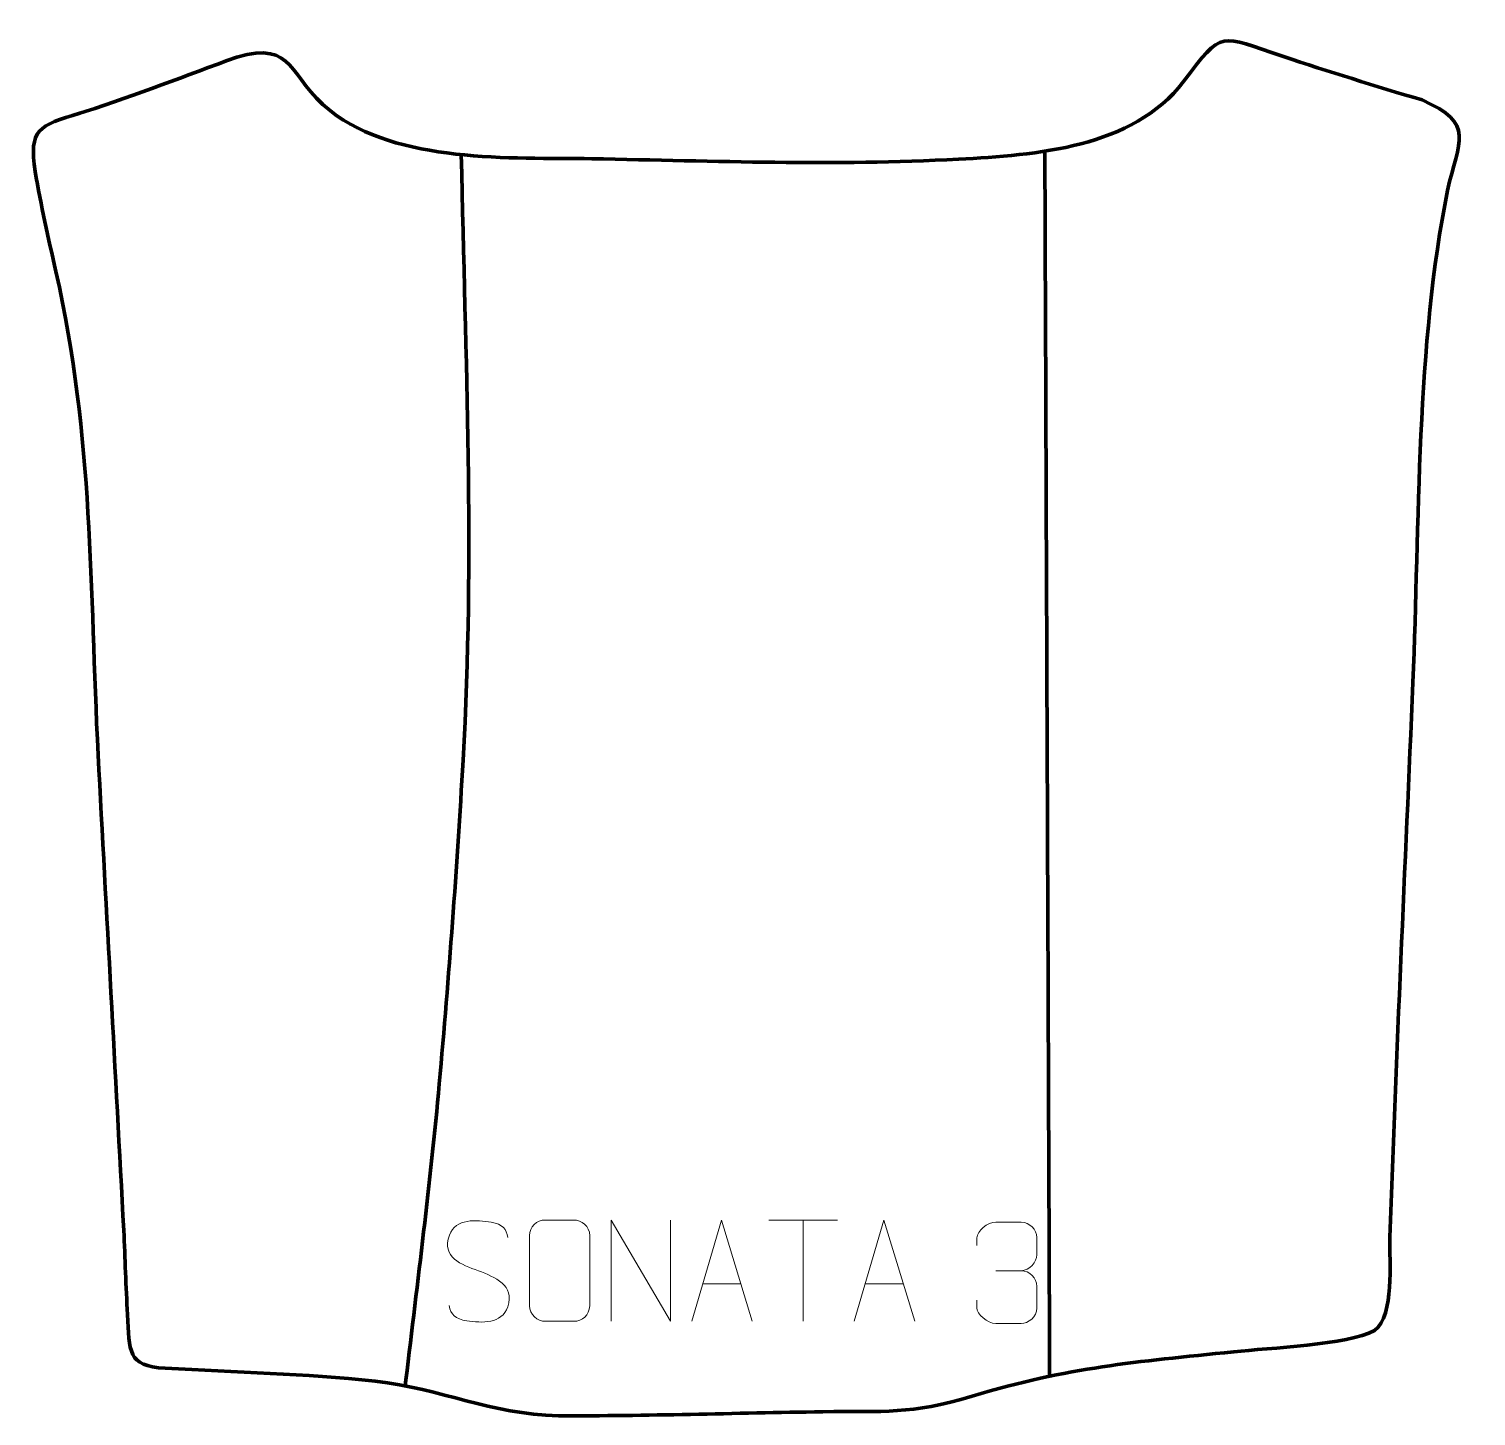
# Model space of a CAD drawing. Header units: millimetres. Extents: x -434 to -77, y 279 to 620.
import ezdxf

# ---------------------------------------------------------------- set-up
doc = ezdxf.new("R2010")
doc.units = ezdxf.units.MM
doc.header["$MEASUREMENT"] = 0
doc.layers.add('layer 2', color=7, linetype='Continuous')
doc.layers.add('layer 3', color=7, linetype='Continuous')

msp = doc.modelspace()

# ---------------------------------------------------------------- linework, layer by layer
at = {"layer": 'layer 2', "color": 142, "lineweight": 158}
for points, knots in [([(-327.018, 589.3268), (-326.001, 538.7832), (-323.6891, 490.8284), (-326.5863, 440.1101), (-326.5863, 440.1101), (-328.1061, 413.5049), (-330.0606, 386.9296), (-332.4473, 360.3882), (-332.4473, 360.3882), (-334.6473, 336.0263), (-337.7912, 311.7435), (-340.6483, 287.4517), (-340.6483, 287.4517), (-340.6483, 287.4517), (-340.8229, 285.9643), (-340.8229, 285.9643)], [0, 0, 0, 0, 0.2, 0.2, 0.2, 0.2, 0.4, 0.4, 0.4, 0.4, 0.6, 0.6, 0.6, 0.6, 1, 1, 1, 1]), ([(-183.2615, 590.1701), (-182.9464, 510.0776), (-182.6315, 429.9851), (-182.3167, 349.8926), (-182.3167, 349.8926), (-182.2359, 329.3688), (-182.1553, 308.8452), (-182.0746, 288.3215)], [0, 0, 0, 0, 0.33333333, 0.33333333, 0.33333333, 0.33333333, 1, 1, 1, 1])]:
    msp.add_open_spline(points, degree=3, knots=knots, dxfattribs=at)
at = {"layer": 'layer 2', "color": 250, "lineweight": 9}
for points, knots in [([(-322.7981, 314.3497), (-327.0464, 315.8201), (-331.9545, 317.6159), (-329.9494, 323.1362), (-329.9494, 323.1362), (-328.4459, 327.2761), (-323.2323, 326.8876), (-319.6287, 326.2865), (-319.6287, 326.2865), (-316.7681, 325.8093), (-315.9034, 324.5961), (-315.5928, 322.512)], [0, 0, 0, 0, 0.25, 0.25, 0.25, 0.25, 0.5, 0.5, 0.5, 0.5, 1, 1, 1, 1]), ([(-306.3177, 326.8261), (-303.992, 326.8261), (-301.6659, 326.8261), (-299.3398, 326.8261), (-299.3398, 326.8261), (-297.3932, 326.8617), (-295.4018, 325.3701), (-295.3751, 322.9325), (-295.3751, 322.9325), (-295.3755, 317.1856), (-295.3755, 311.4383), (-295.3751, 305.6906), (-295.3751, 305.6906), (-295.5149, 303.3672), (-297.1921, 301.8876), (-299.3398, 301.8768), (-299.3398, 301.8768), (-301.6717, 301.8772), (-304.0036, 301.8772), (-306.3351, 301.8768), (-306.3351, 301.8768), (-308.2601, 301.7714), (-310.2322, 303.6559), (-310.221, 305.6732), (-310.221, 305.6732), (-310.2207, 311.4433), (-310.2207, 317.213), (-310.221, 322.9823), (-310.221, 322.9823), (-310.2168, 325.1204), (-308.4701, 326.8396), (-306.3177, 326.8261)], [0, 0, 0, 0, 0.11111111, 0.11111111, 0.11111111, 0.11111111, 0.22222222, 0.22222222, 0.22222222, 0.22222222, 0.33333333, 0.33333333, 0.33333333, 0.33333333, 0.44444444, 0.44444444, 0.44444444, 0.44444444, 0.55555556, 0.55555556, 0.55555556, 0.55555556, 0.66666667, 0.66666667, 0.66666667, 0.66666667, 0.77777778, 0.77777778, 0.77777778, 0.77777778, 1, 1, 1, 1]), ([(-290.1255, 301.8729), (-290.1255, 301.8729), (-290.1255, 326.8264), (-290.1255, 326.8264), (-290.1255, 326.8264), (-290.1255, 326.8264), (-275.4707, 301.8729), (-275.4707, 301.8729), (-275.4707, 301.8729), (-275.4707, 301.8729), (-275.4707, 326.8264), (-275.4707, 326.8264)], [0, 0, 0, 0, 0.25, 0.25, 0.25, 0.25, 0.5, 0.5, 0.5, 0.5, 1, 1, 1, 1]), ([(-270.2686, 301.8729), (-270.2686, 301.8729), (-262.8976, 326.8264), (-262.8976, 326.8264), (-262.8976, 326.8264), (-262.8976, 326.8264), (-255.3277, 301.8729), (-255.3277, 301.8729)], [0, 0, 0, 0, 0.33333333, 0.33333333, 0.33333333, 0.33333333, 1, 1, 1, 1]), ([(-230.2686, 301.8729), (-230.2686, 301.8729), (-222.8976, 326.8264), (-222.8976, 326.8264), (-222.8976, 326.8264), (-222.8976, 326.8264), (-215.3277, 301.8729), (-215.3277, 301.8729)], [0, 0, 0, 0, 0.33333333, 0.33333333, 0.33333333, 0.33333333, 1, 1, 1, 1]), ([(-200.0015, 320.5844), (-200.0015, 320.5844), (-200.0015, 322.4416), (-200.0015, 322.4416), (-200.0015, 322.4416), (-200.0158, 324.1835), (-197.3513, 326.3016), (-195.2922, 326.2789), (-195.2922, 326.2789), (-193.2281, 326.2789), (-191.1641, 326.2789), (-189.1004, 326.2789), (-189.1004, 326.2789), (-186.9059, 326.2877), (-185.3076, 324.4409), (-185.2632, 322.5288), (-185.2632, 322.5288), (-185.2636, 321.0937), (-185.2636, 319.6586), (-185.2632, 318.2231), (-185.2632, 318.2231), (-185.3118, 316.5696), (-186.9144, 314.3396), (-189.1127, 314.3496), (-189.1127, 314.3496), (-186.909, 314.3384), (-185.301, 312.5352), (-185.247, 310.4757), (-185.247, 310.4757), (-185.2474, 308.691), (-185.2474, 306.9063), (-185.247, 305.1212), (-185.247, 305.1212), (-185.2369, 303.0598), (-187.2918, 301.2967), (-189.1127, 301.3048), (-189.1127, 301.3048), (-191.178, 301.3051), (-193.2432, 301.3051), (-195.3088, 301.3048), (-195.3088, 301.3048), (-197.4774, 301.3163), (-200.0084, 303.7165), (-200.027, 305.1783), (-200.027, 305.1783), (-200.027, 305.1783), (-200.027, 307.0869), (-200.027, 307.0869)], [0, 0, 0, 0, 0.07692308, 0.07692308, 0.07692308, 0.07692308, 0.15384615, 0.15384615, 0.15384615, 0.15384615, 0.23076923, 0.23076923, 0.23076923, 0.23076923, 0.30769231, 0.30769231, 0.30769231, 0.30769231, 0.38461538, 0.38461538, 0.38461538, 0.38461538, 0.46153846, 0.46153846, 0.46153846, 0.46153846, 0.53846154, 0.53846154, 0.53846154, 0.53846154, 0.61538462, 0.61538462, 0.61538462, 0.61538462, 0.69230769, 0.69230769, 0.69230769, 0.69230769, 0.76923077, 0.76923077, 0.76923077, 0.76923077, 0.84615385, 0.84615385, 0.84615385, 0.84615385, 1, 1, 1, 1]), ([(-322.7981, 314.3496), (-318.7795, 312.7029), (-313.75, 310.8146), (-315.584, 305.4543), (-315.584, 305.4543), (-317.0438, 301.1879), (-321.9546, 301.4446), (-325.6807, 301.9993), (-325.6807, 301.9993), (-328.4307, 302.4091), (-329.6516, 303.6226), (-330.0296, 305.7348)], [0, 0, 0, 0, 0.25, 0.25, 0.25, 0.25, 0.5, 0.5, 0.5, 0.5, 1, 1, 1, 1])]:
    msp.add_open_spline(points, degree=3, knots=knots, dxfattribs=at)
for points in [[(-251.2918, 326.8029), (-251.2918, 326.8029), (-234.3046, 326.8029), (-234.3046, 326.8029)], [(-242.798, 301.8729), (-242.798, 301.8729), (-242.798, 326.8264), (-242.798, 326.8264)], [(-195.2918, 314.3392), (-195.2918, 314.3392), (-189.0954, 314.3392), (-189.0954, 314.3392)], [(-267.546, 311.1223), (-267.546, 311.1223), (-258.0503, 311.1223), (-258.0503, 311.1223)], [(-227.546, 311.1223), (-227.546, 311.1223), (-218.0503, 311.1223), (-218.0503, 311.1223)]]:
    msp.add_open_spline(points, degree=3, dxfattribs=at)
at = {"layer": 'layer 3', "color": 242, "lineweight": 158}
msp.add_open_spline([(-419.6549, 599.919), (-406.8995, 604.0946), (-394.8925, 608.769), (-382.3542, 613.3408), (-382.3542, 613.3408), (-367.7665, 617.4534), (-369.952, 608.5379), (-359.2368, 600.0796), (-359.2368, 600.0796), (-342.9588, 587.2302), (-314.6949, 588.5673), (-294.892, 588.3156), (-294.892, 588.3156), (-263.9498, 587.7268), (-235.5982, 586.5746), (-204.4943, 588.2015), (-204.4943, 588.2015), (-185.547, 589.2629), (-161.5391, 590.9137), (-149.1106, 607.3158), (-149.1106, 607.3158), (-139.278, 620.2922), (-140.3549, 618.7696), (-124.6846, 613.5598), (-124.6846, 613.5598), (-113.1301, 609.727), (-101.9948, 606.2693), (-90.3371, 602.7928), (-90.3371, 602.7928), (-77.0208, 596.9597), (-81.3548, 592.791), (-84.0442, 580.4495), (-84.0442, 580.4495), (-91.7535, 542.7142), (-90.9536, 498.125), (-92.5741, 459.274), (-92.5741, 459.274), (-94.4707, 413.8037), (-96.7181, 368.0683), (-98.242, 322.6168), (-98.242, 322.6168), (-98.4541, 316.2897), (-97.0037, 303.5937), (-102.0385, 299.6201), (-102.0385, 299.6201), (-108.6687, 296.0241), (-128.0156, 295.304), (-136.6742, 294.3728), (-136.6742, 294.3728), (-161.2895, 291.819), (-177.0125, 290.6649), (-201.1771, 283.4125), (-201.1771, 283.4125), (-216.4623, 278.8249), (-222.7772, 279.8072), (-237.9766, 279.587), (-237.9766, 279.587), (-259.5718, 279.2743), (-281.5771, 278.5277), (-303.0953, 278.5789), (-303.0953, 278.5789), (-320.0707, 279.0185), (-331.6063, 285.2462), (-348.284, 287.1182), (-348.284, 287.1182), (-365.6977, 288.9638), (-382.5483, 289.3439), (-399.9491, 290.3079), (-399.9491, 290.3079), (-409.4835, 290.8361), (-408.676, 294.5055), (-409.245, 303.5299), (-409.245, 303.5299), (-409.6814, 310.448), (-409.8444, 317.3453), (-410.1783, 324.2599), (-410.1783, 324.2599), (-412.2869, 363.3189), (-414.3956, 402.3779), (-416.5042, 441.4369), (-416.5042, 441.4369), (-418.5864, 483.0108), (-417.6052, 519.2663), (-426.8942, 560.4974), (-426.8942, 560.4974), (-428.7509, 568.7395), (-430.5743, 576.8221), (-432.0083, 585.1581), (-432.0083, 585.1581), (-433.5425, 595.6047), (-431.2831, 596.4649), (-420.9877, 599.5231), (-420.9877, 599.5231), (-420.9877, 599.5231), (-419.6549, 599.919), (-419.6549, 599.919)], degree=3, knots=[0, 0, 0, 0, 0.04, 0.04, 0.04, 0.04, 0.08, 0.08, 0.08, 0.08, 0.12, 0.12, 0.12, 0.12, 0.16, 0.16, 0.16, 0.16, 0.2, 0.2, 0.2, 0.2, 0.24, 0.24, 0.24, 0.24, 0.28, 0.28, 0.28, 0.28, 0.32, 0.32, 0.32, 0.32, 0.36, 0.36, 0.36, 0.36, 0.4, 0.4, 0.4, 0.4, 0.44, 0.44, 0.44, 0.44, 0.48, 0.48, 0.48, 0.48, 0.52, 0.52, 0.52, 0.52, 0.56, 0.56, 0.56, 0.56, 0.6, 0.6, 0.6, 0.6, 0.64, 0.64, 0.64, 0.64, 0.68, 0.68, 0.68, 0.68, 0.72, 0.72, 0.72, 0.72, 0.76, 0.76, 0.76, 0.76, 0.8, 0.8, 0.8, 0.8, 0.84, 0.84, 0.84, 0.84, 0.88, 0.88, 0.88, 0.88, 0.92, 0.92, 0.92, 0.92, 1, 1, 1, 1], dxfattribs=at)

doc.saveas('drawing.dxf')
